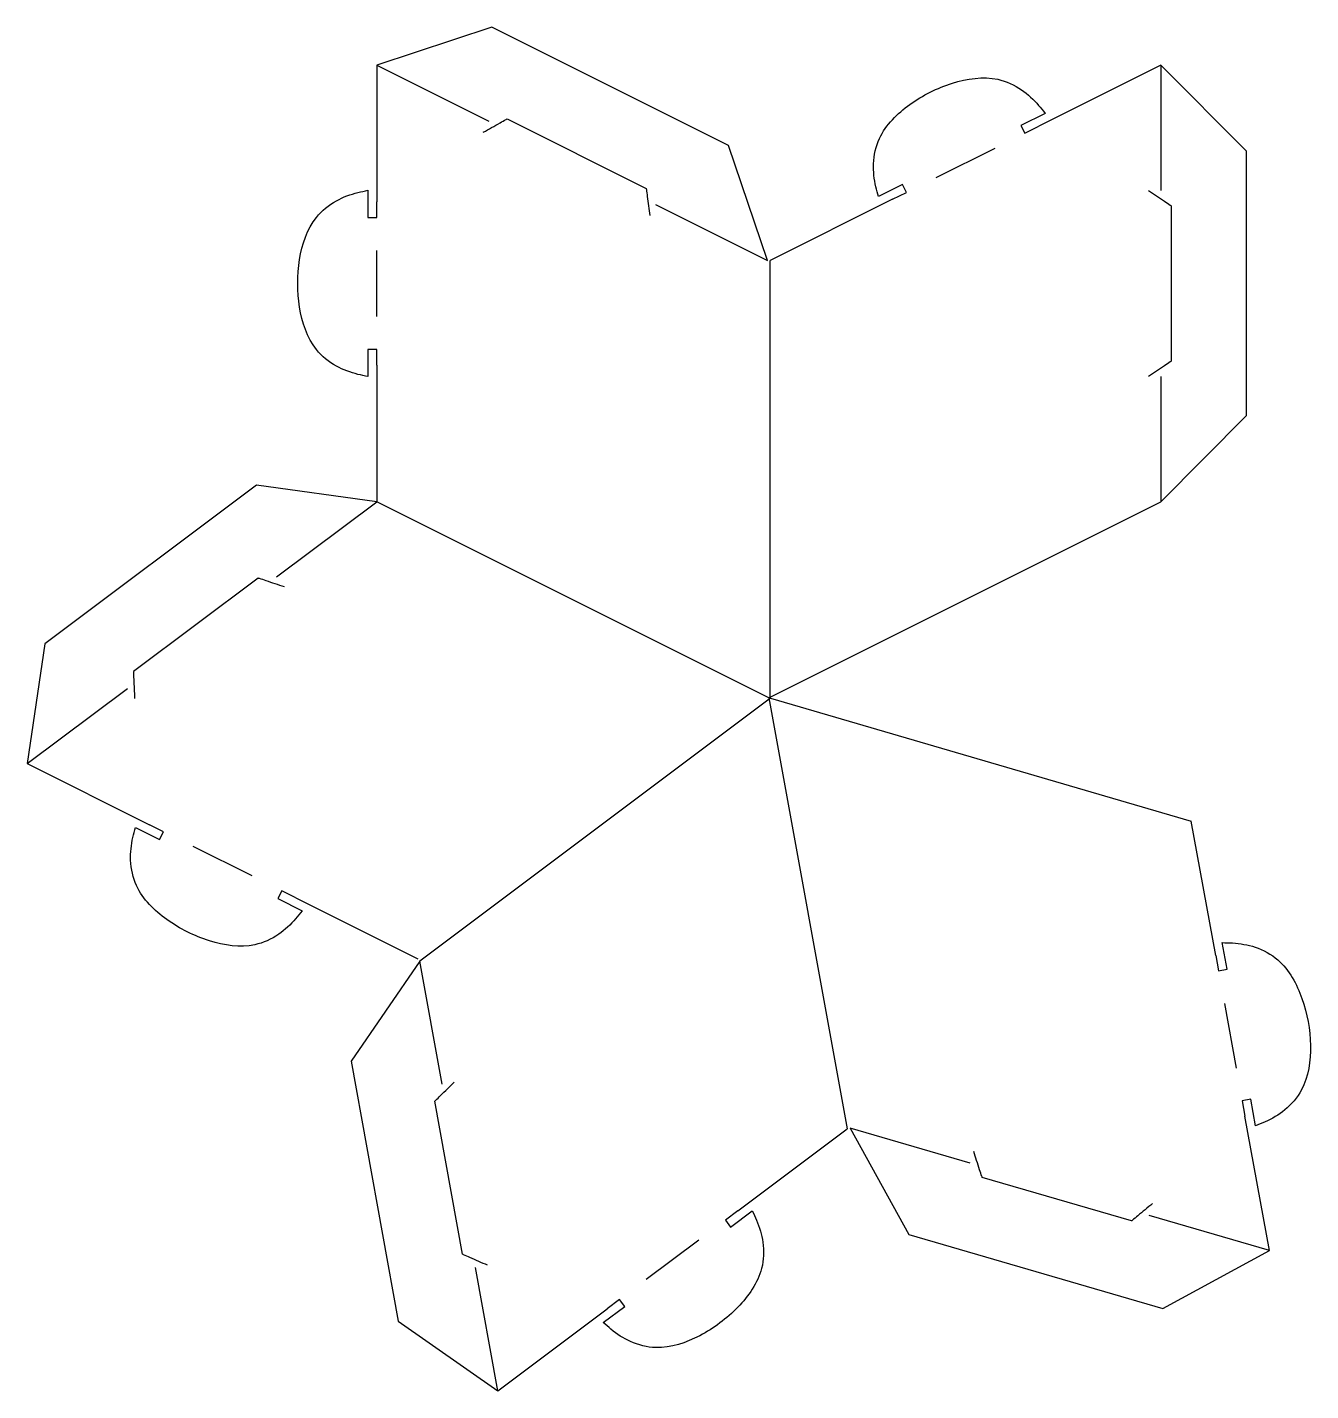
# Model space of a CAD drawing. Extents: x 1.2 to 75.5, y 216.7 to 295.8.
import ezdxf

# ---------------------------------------------------------------- set-up
doc = ezdxf.new("R2010")
doc.units = 0
doc.layers.get('0').update_dxf_attribs({"linetype": 'CONTINUOUS'})

msp = doc.modelspace()

# ---------------------------------------------------------------- linework, layer by layer
at = {"color": 5}
for p, q in [((28.072428, 295.764782), (21.395479, 293.568734)), ((41.780488, 288.910469), (28.072428, 295.764782)), ((21.39548, 293.568734), (21.39553, 285.653922)), ((66.8318, 293.56834), (59.752659, 290.028567)), ((71.78211, 288.578479), (66.8318, 293.568339)), ((28.947457, 290.454155), (37.009931, 286.422751)), ((60.11639, 290.775472), (58.715862, 290.07521)), ((58.715862, 290.07521), (58.941984, 289.622961)), ((58.941984, 289.622961), (59.752636, 290.028601)), ((44.029596, 282.251206), (41.780488, 288.910469)), ((71.78211, 273.252276), (71.78211, 288.578479)), ((20.890166, 286.313288), (20.890139, 284.747451)), ((51.861553, 286.648064), (50.461014, 285.947795)), ((51.276642, 285.79094), (52.087546, 286.196075)), ((52.087546, 286.196075), (51.861553, 286.648064)), ((21.395768, 284.747442), (21.395501, 285.653918)), ((51.276645, 285.790945), (44.197501, 282.251172)), ((67.423518, 285.420772), (67.423518, 276.406578)), ((20.890139, 284.747451), (21.395768, 284.747442)), ((20.890005, 277.084106), (20.889977, 275.518254)), ((21.395342, 277.084096), (20.890005, 277.084106)), ((21.395032, 276.177619), (21.395342, 277.084096)), ((21.395028, 276.177623), (21.395078, 268.26281)), ((66.8318, 268.262415), (71.78211, 273.252276)), ((14.433231, 269.229765), (2.171964, 260.034449)), ((21.395274, 268.263202), (14.433231, 269.229765)), ((44.11334, 256.903207), (66.8318, 268.262415)), ((7.313232, 258.44203), (14.524767, 263.850308)), ((2.171964, 260.034449), (1.150032, 253.080318)), ((44.205449, 256.86706), (68.588977, 249.753446)), ((1.150033, 253.080318), (8.22922, 249.540633)), ((70.004486, 241.966238), (68.58898, 249.753446)), ((7.413451, 249.383503), (8.813954, 248.683191)), ((9.040095, 249.135433), (8.229205, 249.540597)), ((8.813954, 248.683191), (9.040095, 249.135433)), ((15.894153, 245.707788), (15.668143, 245.255806)), ((15.668143, 245.255806), (17.068659, 244.555488)), ((16.70479, 245.302118), (15.894153, 245.707788)), ((16.704785, 245.302116), (23.783972, 241.762431)), ((70.663491, 241.164687), (70.383487, 242.705301)), ((70.004483, 241.966241), (70.166301, 241.074325)), ((23.884682, 241.628085), (19.906546, 235.833371)), ((70.166301, 241.074325), (70.663491, 241.164687)), ((19.906546, 235.833371), (22.647432, 220.754246)), ((26.371045, 224.640522), (24.758977, 233.509395)), ((72.033847, 233.624861), (71.536368, 233.534445)), ((71.536368, 233.534445), (71.698742, 232.642631)), ((72.313848, 232.084263), (72.033847, 233.624861)), ((73.114208, 224.855412), (71.698702, 232.64262)), ((42.323811, 227.163967), (48.655788, 231.912683)), ((48.82099, 231.942681), (52.224759, 225.792997)), ((65.126974, 226.569212), (56.473513, 229.09376)), ((42.323811, 227.163973), (41.598435, 226.620348)), ((41.901615, 226.216062), (43.154343, 227.155509)), ((41.598435, 226.620348), (41.901615, 226.216062)), ((52.224759, 225.792997), (66.93763, 221.500687)), ((66.93763, 221.500687), (73.114205, 224.855415)), ((28.410306, 216.730121), (34.742284, 221.47884)), ((34.51799, 220.678927), (35.770707, 221.618365)), ((35.467349, 222.022886), (34.742309, 221.478809)), ((35.770707, 221.618365), (35.467349, 222.022886)), ((22.647432, 220.754246), (28.410306, 216.730124))]:
    msp.add_line(p, q, dxfattribs=at)
at = {"color": 1}
for p, q in [((21.395479, 293.568734), (27.889725, 290.321266)), ((66.8318, 293.568339), (66.831611, 286.307396)), ((53.807501, 287.055938), (57.222108, 288.763026)), ((37.545018, 285.493418), (44.029596, 282.251205)), ((21.395465, 279.007013), (21.39572, 282.824562)), ((44.197501, 256.851171), (44.197501, 282.251171)), ((66.831611, 275.512362), (66.831797, 268.262415)), ((15.595286, 263.913277), (21.395274, 268.263202)), ((44.11334, 256.903207), (21.395275, 268.263205)), ((1.150032, 253.080318), (6.959043, 257.436542)), ((44.205449, 256.86706), (23.884681, 241.628085)), ((44.11334, 256.903207), (48.655788, 231.912686)), ((14.174318, 246.567891), (10.75994, 248.275434)), ((25.181423, 234.495051), (23.884683, 241.628085)), ((70.510056, 239.182384), (71.192523, 235.426333)), ((55.780855, 229.912417), (48.82099, 231.942684)), ((73.114205, 224.855415), (66.143889, 226.889119)), ((40.05998, 225.466756), (37.005712, 223.176534)), ((28.410306, 216.730124), (27.111969, 223.874046))]:
    msp.add_line(p, q, dxfattribs=at)
at = {"color": 5}
for points, knots in [([(50.461014, 285.947795), (50.409299, 286.138927), (50.241609, 286.758689), (50.103651, 287.908268), (50.50848, 289.750399), (52.256566, 291.440744), (54.641664, 292.633445), (57.042973, 293.017318), (58.759986, 292.236331), (59.598137, 291.43701), (59.994244, 290.931389), (60.11639, 290.775472)], [0, 0, 0, 0, 0.594052, 1.926274, 3.438881, 6.074692, 8.833683, 11.469466, 12.982641, 14.315438, 14.909669, 14.909669, 14.909669, 14.909669]), ([(27.568907, 289.679655), (27.892271, 289.861328), (28.334768, 290.109933), (28.794285, 290.368099), (28.930438, 290.444593), (28.947457, 290.454155)], [0, 0, 0, 0, 1.112709, 1.522654, 1.581218, 1.581218, 1.581218, 1.581218]), ([(20.889977, 275.518254), (20.695897, 275.557479), (20.066573, 275.684668), (18.976669, 276.075401), (17.510081, 277.261341), (16.779997, 279.580834), (16.779905, 282.247522), (17.510495, 284.566979), (18.976922, 285.753431), (20.066696, 286.145611), (20.696084, 286.273769), (20.890166, 286.313288)], [0, 0, 0, 0, 0.594052, 1.926273, 3.438881, 6.074692, 8.833683, 11.469465, 12.982641, 14.315438, 14.90967, 14.90967, 14.90967, 14.90967]), ([(37.009931, 286.422751), (37.012576, 286.403356), (37.033738, 286.248202), (37.105161, 285.724554), (37.173939, 285.220301), (37.2242, 284.851809)], [0, 0, 0, 0, 0.058722, 0.469774, 1.585487, 1.585487, 1.585487, 1.585487]), ([(66.114264, 286.307396), (66.421373, 286.099423), (66.841627, 285.814827), (67.278046, 285.519286), (67.407355, 285.431718), (67.423518, 285.420772)], [0, 0, 0, 0, 1.112709, 1.522654, 1.581218, 1.581218, 1.581218, 1.581218]), ([(67.423518, 276.406578), (67.407355, 276.395538), (67.278046, 276.30722), (66.841627, 276.009148), (66.421373, 275.722116), (66.114264, 275.512362)], [0, 0, 0, 0, 0.058722, 0.469774, 1.585487, 1.585487, 1.585487, 1.585487]), ([(14.524767, 263.850308), (14.543297, 263.844), (14.691535, 263.793538), (15.191838, 263.62323), (15.673611, 263.45923), (16.025676, 263.339384)], [0, 0, 0, 0, 0.058722, 0.469774, 1.585487, 1.585487, 1.585487, 1.585487]), ([(7.389433, 256.862649), (7.371559, 257.233121), (7.3471, 257.740083), (7.321699, 258.266543), (7.314173, 258.422531), (7.313232, 258.44203)], [0, 0, 0, 0, 1.112709, 1.522654, 1.581218, 1.581218, 1.581218, 1.581218]), ([(17.068659, 244.555488), (16.946777, 244.399441), (16.551565, 243.893444), (15.71465, 243.093359), (13.998022, 242.312001), (11.596907, 242.696342), (9.211727, 243.888879), (7.463899, 245.57966), (7.058542, 247.421877), (7.195146, 248.571986), (7.361999, 249.192238), (7.413451, 249.383503)], [0, 0, 0, 0, 0.594052, 1.926273, 3.438881, 6.074691, 8.833682, 11.469465, 12.98264, 14.315438, 14.909669, 14.909669, 14.909669, 14.909669]), ([(70.383487, 242.705301), (70.581454, 242.701418), (71.223379, 242.688825), (72.36559, 242.499306), (74.020626, 241.594767), (75.153747, 239.443229), (75.63074, 236.819549), (75.326733, 234.406827), (74.096125, 232.977253), (73.094056, 232.396504), (72.497734, 232.157855), (72.313848, 232.084263)], [0, 0, 0, 0, 0.594052, 1.926274, 3.438882, 6.074693, 8.833684, 11.469466, 12.982642, 14.31544, 14.909672, 14.909672, 14.909672, 14.909672]), ([(24.758977, 233.509395), (24.772906, 233.523148), (24.884336, 233.633167), (25.260412, 234.004481), (25.62256, 234.362042), (25.887206, 234.623338)], [0, 0, 0, 0, 0.058722, 0.469774, 1.585487, 1.585487, 1.585487, 1.585487]), ([(56.473513, 229.09376), (56.467442, 229.112369), (56.418874, 229.261238), (56.254955, 229.763671), (56.097108, 230.247495), (55.981758, 230.601058)], [0, 0, 0, 0, 0.058722, 0.469774, 1.585488, 1.585488, 1.585488, 1.585488]), ([(43.154343, 227.155509), (43.239406, 226.976707), (43.51523, 226.396925), (43.85655, 225.290552), (43.78769, 223.40572), (42.37008, 221.430004), (40.236731, 219.829988), (37.942784, 219.02286), (36.113781, 219.484193), (35.146195, 220.120736), (34.666051, 220.547368), (34.51799, 220.678927)], [0, 0, 0, 0, 0.594052, 1.926273, 3.438879, 6.07469, 8.833682, 11.469466, 12.982641, 14.315438, 14.909669, 14.909669, 14.909669, 14.909669]), ([(66.344792, 227.577761), (66.059131, 227.341188), (65.668226, 227.017456), (65.262287, 226.681273), (65.142009, 226.581663), (65.126974, 226.569212)], [0, 0, 0, 0, 1.112709, 1.522654, 1.581218, 1.581218, 1.581218, 1.581218]), ([(27.817753, 224.002333), (27.478402, 224.152032), (27.014026, 224.356883), (26.53179, 224.569612), (26.388905, 224.632643), (26.371045, 224.640522)], [0, 0, 0, 0, 1.112709, 1.522655, 1.581218, 1.581218, 1.581218, 1.581218])]:
    msp.add_open_spline(points, degree=3, knots=knots, dxfattribs=at)

doc.saveas('drawing.dxf')
